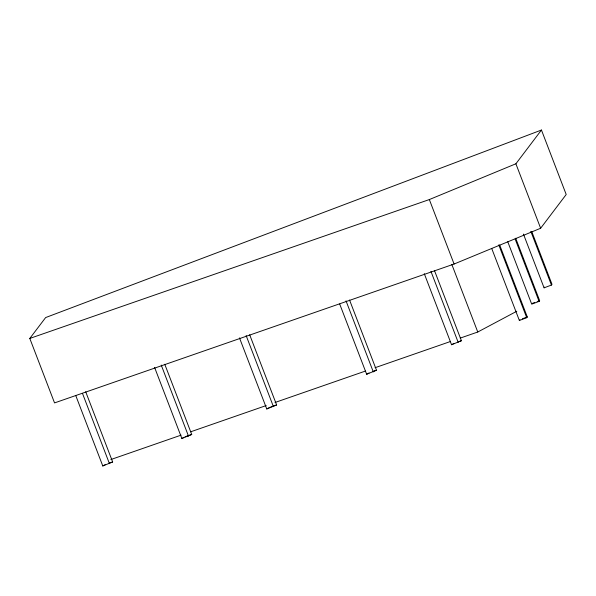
<?xml version="1.0" encoding="UTF-8"?>
<svg xmlns="http://www.w3.org/2000/svg" width="596" height="596" viewBox="0 0 596 596"><rect width="100%" height="100%" fill="white"/><g stroke="black" fill="none" stroke-linecap="round" stroke-linejoin="round"><path stroke-width="0.89" d="M29.8 338.439L45.639 317.564L541.451 130.032L566.2 194.505L540.639 228.253L454.092 264.028L54.549 402.911L29.8 338.439L429.343 199.556L515.89 163.781L541.451 130.032M491.737 248.517L519.362 320.469L519.921 319.724M523.444 234.094L544.073 287.838L544.64 287.093M519.362 320.469L526.722 317.698L527.289 316.953L499.672 245.001M507.762 241.738L531.714 304.154L539.082 301.382L539.648 300.637L515.689 238.221M544.073 287.838L551.442 285.067L552 284.322L531.707 231.442M75.834 395.751L102.788 465.968L105.187 464.694M102.788 465.968L112.644 461.952L85.69 391.736M154.58 367.397L181.862 438.485L183.464 437.628M181.862 438.485L191.718 434.469L164.764 364.253M239.48 337.887L266.77 408.968L269.958 407.269M266.77 408.968L276.618 404.952L249.664 334.736M339.698 304.035L366.652 374.251L369.043 372.977M366.652 374.251L376.501 370.235L349.554 300.019M424.27 273.653L451.552 344.734L453.951 343.46M451.552 344.734L461.408 340.726L434.454 270.51M460.216 338.111L477.768 332.009L516.799 311.239M532.28 303.409L534.739 302.485M537.19 301.561L539.648 300.637M522.379 318.8L527.289 316.953M110.849 459.553L181.072 435.147M190.727 431.787L266.218 405.548M274.994 402.494L365.408 371.07M375.07 367.71L450.561 341.471M109.314 463.107L112.644 461.952M185.058 436.779L191.718 434.469M270.793 406.979L276.618 404.952M373.178 371.39L376.501 370.235M458.905 341.59L461.408 340.726M515.89 163.781L540.639 228.253M530.805 231.322L551.442 285.067M515.123 238.966L539.082 301.382M498.77 244.881L526.722 317.698M429.343 199.556L454.092 264.028M451.813 264.4L477.768 332.009M430.923 271.336L458.212 342.424M346.023 300.853L373.312 371.934M246.141 335.57L273.43 406.651M161.24 365.087L188.522 436.168M82.494 393.435L109.448 463.651"/></g></svg>
